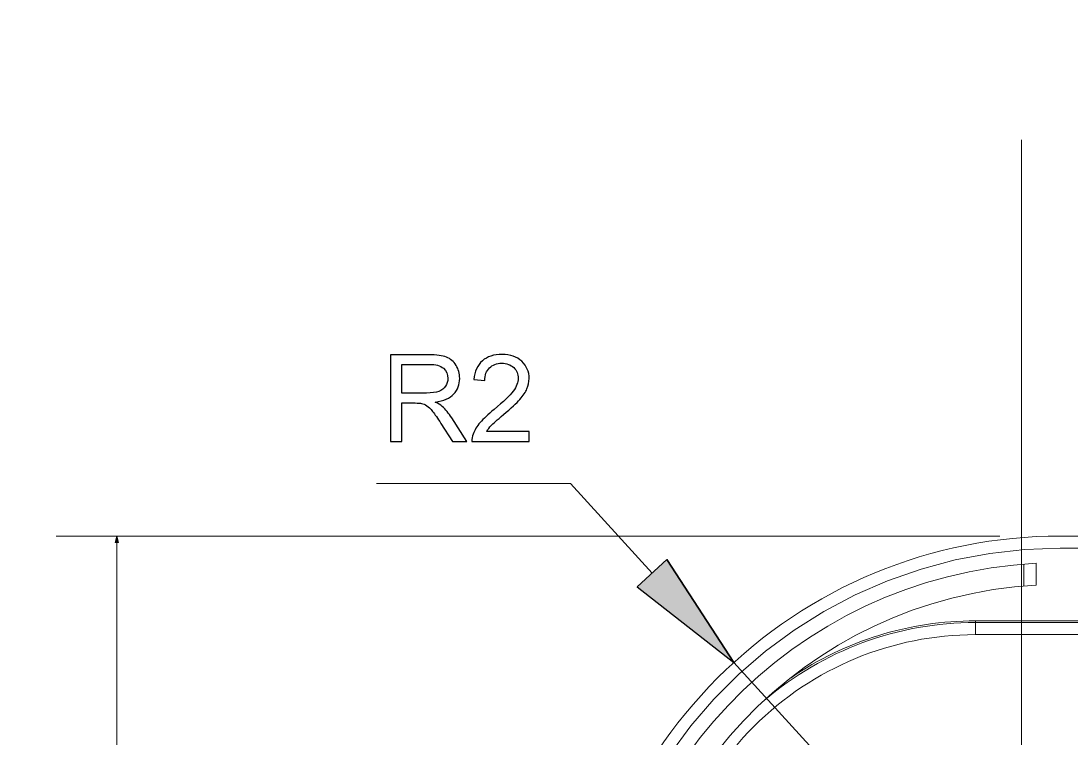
# Model space of a CAD drawing. Header units: millimetres. Extents: x -672 to 672, y -225 to 223.
# Drawn here: x -109.75 to -66.41, y -43.86 to -14.22 of the extents above; entities that cross this region are included whole.
import ezdxf

# ---------------------------------------------------------------- set-up
doc = ezdxf.new("R2010")
doc.units = ezdxf.units.MM
doc.header["$MEASUREMENT"] = 0
doc.layers.add('layer 1', color=7, linetype='Continuous')

msp = doc.modelspace()

# ---------------------------------------------------------------- hatches: boundary and pattern name
at = {"layer": 'layer 1', "true_color": 0xff0000}
h = msp.add_hatch(color=1, dxfattribs=at)
edge = h.paths.add_edge_path()
edge.add_spline(control_points=[(-105.7248, -35.7473), (-105.7248, -35.7473), (-105.7963, -35.4807), (-105.7963, -35.4807), (-105.7963, -35.4807), (-105.8677, -35.7473), (-105.8677, -35.7473), (-105.8677, -35.7473), (-105.7248, -35.7473), (-105.7248, -35.7473)], knot_values=[0, 0, 0, 0, 0.3333333, 0.3333333, 0.3333333, 0.6666667, 0.6666667, 0.6666667, 1, 1, 1, 1], degree=3, periodic=1)
at = {"layer": 'layer 1', "true_color": 0x00ff00}
h = msp.add_hatch(color=3, dxfattribs=at)
edge = h.paths.add_edge_path()
edge.add_spline(control_points=[(-80.3376, -40.7059), (-80.3376, -40.7059), (-84.3232, -37.5739), (-84.3232, -37.5739), (-84.3232, -37.5739), (-83.0919, -36.4506), (-83.0919, -36.4506), (-83.0919, -36.4506), (-80.3376, -40.7059), (-80.3376, -40.7059)], knot_values=[0, 0, 0, 0, 0.5, 0.5, 0.5, 1, 1, 1, 6.0688999, 6.0688999, 6.0688999, 6.0688999], degree=3, periodic=1)
h = msp.add_hatch(color=3, dxfattribs=at)
edge = h.paths.add_edge_path()
edge.add_spline(control_points=[(-83.0919, -36.4506), (-83.0919, -36.4506), (-80.3376, -40.7059), (-80.3376, -40.7059), (-80.3376, -40.7059), (-83.0919, -36.4506), (-83.0919, -36.4506)], knot_values=[0, 0, 0, 0, 0.5, 0.5, 0.5, 1, 1, 1, 1], degree=3, periodic=1)
at = {"layer": 'layer 1', "true_color": 0x000000}
h = msp.add_hatch(color=18, dxfattribs=at)
edge = h.paths.add_edge_path()
edge.add_spline(control_points=[(-80.3276, -40.7059), (-80.3276, -40.7004), (-80.3321, -40.6959), (-80.3376, -40.6959), (-80.3431, -40.6959), (-80.3476, -40.7004), (-80.3476, -40.7059), (-80.3476, -40.7115), (-80.3431, -40.7159), (-80.3376, -40.7159), (-80.3321, -40.7159), (-80.3276, -40.7115), (-80.3276, -40.7059)], knot_values=[0, 0, 0, 0, 0.25, 0.25, 0.25, 0.5, 0.5, 0.5, 0.75, 0.75, 0.75, 1, 1, 1, 1], degree=3, periodic=1)

# ---------------------------------------------------------------- linework, layer by layer
at = {"layer": 'layer 1', "lineweight": 40}
msp.add_open_spline([(123.1599, 207.75), (123.1599, 207.75), (-161.8401, 207.75), (-161.8401, 207.75), (-161.8401, 207.75), (-161.8401, -207.75), (-161.8401, -207.75), (-161.8401, -207.75), (123.1599, -207.75), (123.1599, -207.75), (123.1599, -207.75), (123.1599, 207.75), (123.1599, 207.75)], degree=3, knots=[0, 0, 0, 0, 0.25, 0.25, 0.25, 0.5, 0.5, 0.5, 0.75, 0.75, 0.75, 1, 1, 1, 1], dxfattribs=at)
at = {"layer": 'layer 1', "lineweight": 9}
for points, knots in [([(-68.4578, -48.9807), (-68.4578, -46.8268), (-70.2039, -45.0807), (-72.3578, -45.0807), (-74.5117, -45.0807), (-76.2578, -46.8268), (-76.2578, -48.9807), (-76.2578, -51.1346), (-74.5117, -52.8807), (-72.3578, -52.8807), (-70.2039, -52.8807), (-68.4578, -51.1347), (-68.4578, -48.9808), (-68.4578, 54.4064), (-68.4578, -152.3679), (-68.4578, -48.9807)], [0, 0, 0, 0, 0.25, 0.25, 0.25, 0.5, 0.5, 0.5, 0.75, 0.75, 0.75, 1, 1, 1, 1.0001, 1.0001, 1.0001, 1.0001]), ([(-68.4578, -121.9807), (-68.4578, -119.8268), (-70.2039, -118.0807), (-72.3578, -118.0807), (-74.5117, -118.0807), (-76.2578, -119.8268), (-76.2578, -121.9807), (-76.2578, -124.1346), (-74.5117, -125.8807), (-72.3578, -125.8807), (-70.2039, -125.8807), (-68.4578, -124.1347), (-68.4578, -121.9808), (-68.4578, -18.5936), (-68.4578, -225.3679), (-68.4578, -121.9807)], [0, 0, 0, 0, 0.25, 0.25, 0.25, 0.5, 0.5, 0.5, 0.75, 0.75, 0.75, 1, 1, 1, 1.0001, 1.0001, 1.0001, 1.0001]), ([(-66.8578, -35.4807), (-72.1621, -35.4807), (-77.2492, -37.5879), (-80.9999, -41.3386), (-84.7507, -45.0893), (-86.8578, -50.1764), (-86.8578, -55.4807)], [0, 0, 0, 0, 0.5, 0.5, 0.5, 1, 1, 1, 1]), ([(-66.8578, -35.9807), (-66.8578, -35.9807), (-68.3124, -36.0351), (-68.3124, -36.0351), (-68.3124, -36.0351), (-69.7607, -36.1981), (-69.7607, -36.1981), (-69.7607, -36.1981), (-71.1937, -36.4689), (-71.1937, -36.4689), (-71.1937, -36.4689), (-72.6037, -36.8466), (-72.6037, -36.8466), (-72.6037, -36.8466), (-73.9814, -37.3285), (-73.9814, -37.3285), (-73.9814, -37.3285), (-75.3199, -37.9126), (-75.3199, -37.9126), (-75.3199, -37.9126), (-76.61, -38.5946), (-76.61, -38.5946), (-76.61, -38.5946), (-77.8458, -39.3713), (-77.8458, -39.3713), (-77.8458, -39.3713), (-79.0179, -40.2368), (-79.0179, -40.2368), (-79.0179, -40.2368), (-80.1222, -41.1872), (-80.1222, -41.1872), (-80.1222, -41.1872), (-81.1513, -42.2163), (-81.1513, -42.2163), (-81.1513, -42.2163), (-82.1018, -43.3206), (-82.1018, -43.3206), (-82.1018, -43.3206), (-82.9672, -44.4928), (-82.9672, -44.4928), (-82.9672, -44.4928), (-83.7439, -45.7285), (-83.7439, -45.7285), (-83.7439, -45.7285), (-84.426, -47.0186), (-84.426, -47.0186), (-84.426, -47.0186), (-85.0101, -48.3572), (-85.0101, -48.3572), (-85.0101, -48.3572), (-85.4919, -49.7348), (-85.4919, -49.7348), (-85.4919, -49.7348), (-85.8696, -51.1449), (-85.8696, -51.1449), (-85.8696, -51.1449), (-86.1405, -52.5778), (-86.1405, -52.5778), (-86.1405, -52.5778), (-86.3034, -54.0261), (-86.3034, -54.0261), (-86.3034, -54.0261), (-86.3578, -55.4807), (-86.3578, -55.4807)], [0, 0, 0, 0, 0.047619, 0.047619, 0.047619, 0.0952381, 0.0952381, 0.0952381, 0.1428571, 0.1428571, 0.1428571, 0.1904762, 0.1904762, 0.1904762, 0.2380952, 0.2380952, 0.2380952, 0.2857143, 0.2857143, 0.2857143, 0.3333333, 0.3333333, 0.3333333, 0.3809524, 0.3809524, 0.3809524, 0.4285714, 0.4285714, 0.4285714, 0.4761905, 0.4761905, 0.4761905, 0.5238095, 0.5238095, 0.5238095, 0.5714286, 0.5714286, 0.5714286, 0.6190476, 0.6190476, 0.6190476, 0.6666667, 0.6666667, 0.6666667, 0.7142857, 0.7142857, 0.7142857, 0.7619048, 0.7619048, 0.7619048, 0.8095238, 0.8095238, 0.8095238, 0.8571429, 0.8571429, 0.8571429, 0.9047619, 0.9047619, 0.9047619, 0.952381, 0.952381, 0.952381, 1, 1, 1, 1]), ([(-80.3276, -40.7059), (-80.3276, -40.7004), (-80.3321, -40.6959), (-80.3376, -40.6959), (-80.3431, -40.6959), (-80.3476, -40.7004), (-80.3476, -40.7059), (-80.3476, -40.7115), (-80.3431, -40.7159), (-80.3376, -40.7159), (-80.3321, -40.7159), (-80.3276, -40.7115), (-80.3276, -40.7059)], [0, 0, 0, 0, 0.25, 0.25, 0.25, 0.5, 0.5, 0.5, 0.75, 0.75, 0.75, 1, 1, 1, 1])]:
    msp.add_open_spline(points, degree=3, knots=knots, dxfattribs=at)
at = {"layer": 'layer 1', "color": 3}
for points, knots in [([(-94.5062, -31.58), (-94.5062, -31.58), (-94.5062, -28), (-94.5062, -28), (-94.5062, -28), (-92.9195, -28), (-92.9195, -28), (-92.6004, -28), (-92.3579, -28.0325), (-92.192, -28.0967), (-92.0262, -28.1608), (-91.8937, -28.2742), (-91.7945, -28.4367), (-91.6954, -28.5992), (-91.6462, -28.7792), (-91.6462, -28.9758), (-91.6462, -29.23), (-91.7287, -29.4442), (-91.8929, -29.6183), (-92.057, -29.7925), (-92.3104, -29.9025), (-92.6537, -29.95), (-92.5279, -30.01), (-92.4329, -30.07), (-92.3679, -30.1283), (-92.2295, -30.255), (-92.0987, -30.4142), (-91.9762, -30.605), (-91.9762, -30.605), (-91.357, -31.58), (-91.357, -31.58), (-91.357, -31.58), (-91.9487, -31.58), (-91.9487, -31.58), (-91.9487, -31.58), (-92.422, -30.835), (-92.422, -30.835), (-92.5595, -30.6192), (-92.6737, -30.455), (-92.7629, -30.3408), (-92.8529, -30.2267), (-92.9329, -30.1475), (-93.0037, -30.1017), (-93.0737, -30.0567), (-93.1462, -30.025), (-93.2195, -30.0067), (-93.2729, -29.9958), (-93.3604, -29.99), (-93.4829, -29.99), (-93.4829, -29.99), (-94.0312, -29.99), (-94.0312, -29.99), (-94.0312, -29.99), (-94.0312, -31.58), (-94.0312, -31.58), (-94.0312, -31.58), (-94.5062, -31.58), (-94.5062, -31.58)], [0, 0, 0, 0, 0.0526316, 0.0526316, 0.0526316, 0.1052632, 0.1052632, 0.1052632, 0.1578947, 0.1578947, 0.1578947, 0.2105263, 0.2105263, 0.2105263, 0.2631579, 0.2631579, 0.2631579, 0.3157895, 0.3157895, 0.3157895, 0.3684211, 0.3684211, 0.3684211, 0.4210526, 0.4210526, 0.4210526, 0.4736842, 0.4736842, 0.4736842, 0.5263158, 0.5263158, 0.5263158, 0.5789474, 0.5789474, 0.5789474, 0.6315789, 0.6315789, 0.6315789, 0.6842105, 0.6842105, 0.6842105, 0.7368421, 0.7368421, 0.7368421, 0.7894737, 0.7894737, 0.7894737, 0.8421053, 0.8421053, 0.8421053, 0.8947368, 0.8947368, 0.8947368, 0.9473684, 0.9473684, 0.9473684, 1, 1, 1, 1]), ([(-88.7754, -31.16), (-88.7754, -31.16), (-88.7754, -31.58), (-88.7754, -31.58), (-88.7754, -31.58), (-91.1454, -31.58), (-91.1454, -31.58), (-91.1487, -31.4742), (-91.1312, -31.3725), (-91.0937, -31.2742), (-91.0329, -31.1133), (-90.9354, -30.9542), (-90.8012, -30.7983), (-90.6671, -30.6425), (-90.4754, -30.4625), (-90.2262, -30.2583), (-89.8387, -29.9392), (-89.5754, -29.6867), (-89.4379, -29.5), (-89.2996, -29.3133), (-89.2304, -29.1367), (-89.2304, -28.97), (-89.2304, -28.7958), (-89.2929, -28.6492), (-89.4179, -28.5292), (-89.5429, -28.41), (-89.7062, -28.35), (-89.9071, -28.35), (-90.1196, -28.35), (-90.2896, -28.4133), (-90.4171, -28.54), (-90.5446, -28.6658), (-90.6087, -28.8408), (-90.6104, -29.065), (-90.6104, -29.065), (-91.0604, -29.02), (-91.0604, -29.02), (-91.0296, -28.6833), (-90.9129, -28.4267), (-90.7112, -28.25), (-90.5087, -28.0733), (-90.2379, -27.985), (-89.8971, -27.985), (-89.5537, -27.985), (-89.2812, -28.08), (-89.0812, -28.2708), (-88.8804, -28.4617), (-88.7804, -28.6983), (-88.7804, -28.98), (-88.7804, -29.1233), (-88.8096, -29.2642), (-88.8687, -29.4025), (-88.9271, -29.5417), (-89.0246, -29.6875), (-89.1604, -29.8408), (-89.2971, -29.9933), (-89.5229, -30.2042), (-89.8379, -30.4708), (-90.1021, -30.6925), (-90.2721, -30.8425), (-90.3471, -30.9217), (-90.4221, -31.0008), (-90.4837, -31.08), (-90.5329, -31.16), (-90.5329, -31.16), (-88.7754, -31.16), (-88.7754, -31.16)], [0, 0, 0, 0, 0.0454545, 0.0454545, 0.0454545, 0.0909091, 0.0909091, 0.0909091, 0.1363636, 0.1363636, 0.1363636, 0.1818182, 0.1818182, 0.1818182, 0.2272727, 0.2272727, 0.2272727, 0.2727273, 0.2727273, 0.2727273, 0.3181818, 0.3181818, 0.3181818, 0.3636364, 0.3636364, 0.3636364, 0.4090909, 0.4090909, 0.4090909, 0.4545455, 0.4545455, 0.4545455, 0.5, 0.5, 0.5, 0.5454545, 0.5454545, 0.5454545, 0.5909091, 0.5909091, 0.5909091, 0.6363636, 0.6363636, 0.6363636, 0.6818182, 0.6818182, 0.6818182, 0.7272727, 0.7272727, 0.7272727, 0.7727273, 0.7727273, 0.7727273, 0.8181818, 0.8181818, 0.8181818, 0.8636364, 0.8636364, 0.8636364, 0.9090909, 0.9090909, 0.9090909, 0.9545455, 0.9545455, 0.9545455, 1, 1, 1, 1]), ([(-94.0312, -29.58), (-94.0312, -29.58), (-93.0145, -29.58), (-93.0145, -29.58), (-92.7979, -29.58), (-92.6295, -29.5575), (-92.5079, -29.5125), (-92.3862, -29.4683), (-92.2937, -29.3967), (-92.2312, -29.2975), (-92.1679, -29.1992), (-92.1362, -29.0925), (-92.1362, -28.9767), (-92.1362, -28.8075), (-92.197, -28.6675), (-92.3195, -28.5583), (-92.442, -28.4492), (-92.6354, -28.395), (-92.8995, -28.395), (-92.8995, -28.395), (-94.0312, -28.395), (-94.0312, -28.395), (-94.0312, -28.395), (-94.0312, -29.58), (-94.0312, -29.58)], [0, 0, 0, 0, 0.125, 0.125, 0.125, 0.25, 0.25, 0.25, 0.375, 0.375, 0.375, 0.5, 0.5, 0.5, 0.625, 0.625, 0.625, 0.75, 0.75, 0.75, 0.875, 0.875, 0.875, 1, 1, 1, 1]), ([(-80.3376, -40.7059), (-80.3376, -40.7059), (-84.3232, -37.5739), (-84.3232, -37.5739), (-84.3232, -37.5739), (-83.0919, -36.4506), (-83.0919, -36.4506), (-83.0919, -36.4506), (-80.3376, -40.7059), (-80.3376, -40.7059)], [0, 0, 0, 0, 0.5, 0.5, 0.5, 1, 1, 1, 6.0688999, 6.0688999, 6.0688999, 6.0688999]), ([(-83.0919, -36.4506), (-83.0919, -36.4506), (-80.3376, -40.7059), (-80.3376, -40.7059), (-80.3376, -40.7059), (-83.0919, -36.4506), (-83.0919, -36.4506)], [0, 0, 0, 0, 0.5, 0.5, 0.5, 1, 1, 1, 1])]:
    msp.add_open_spline(points, degree=3, knots=knots, dxfattribs=at)
at = {"layer": 'layer 1', "color": 1, "lineweight": 0}
for points in [[(-95.0834, -33.3185), (-95.0834, -33.3185), (-87.0775, -33.3185), (-87.0775, -33.3185)], [(-87.0775, -33.3185), (-87.0775, -33.3185), (-83.7076, -37.0122), (-83.7076, -37.0122)], [(-69.3578, -35.4807), (-69.3578, -35.4807), (-108.2963, -35.4807), (-108.2963, -35.4807)], [(-105.7963, -80.531), (-105.7963, -80.531), (-105.7963, -35.4807), (-105.7963, -35.4807)]]:
    msp.add_open_spline(points, degree=3, dxfattribs=at)
msp.add_open_spline([(-105.7248, -35.7473), (-105.7248, -35.7473), (-105.7963, -35.4807), (-105.7963, -35.4807), (-105.7963, -35.4807), (-105.8677, -35.7473), (-105.8677, -35.7473), (-105.8677, -35.7473), (-105.7248, -35.7473), (-105.7248, -35.7473)], degree=3, knots=[0, 0, 0, 0, 0.3333333, 0.3333333, 0.3333333, 0.6666667, 0.6666667, 0.6666667, 1, 1, 1, 1], dxfattribs=at)
at = {"layer": 'layer 1', "lineweight": 9}
for points in [[(43.1422, -35.4807), (43.1422, -35.4807), (-66.8578, -35.4807), (-66.8578, -35.4807)], [(-66.8578, -35.9807), (-66.8578, -35.9807), (43.1422, -35.9807), (43.1422, -35.9807)], [(-67.8578, -36.6072), (-77.8933, -37.1389), (-85.7578, -45.4312), (-85.7578, -55.4807)], [(-67.8578, -37.5085), (-67.8578, -37.5085), (-67.8578, -36.6072), (-67.8578, -36.6072)], [(-67.8578, -37.5085), (-77.3957, -38.0392), (-84.8578, -45.9281), (-84.8578, -55.4807)], [(-70.3578, -38.9807), (-73.073, -38.9807), (-75.7251, -39.7995), (-77.9678, -41.3301)], [(46.6422, -38.9807), (46.6422, -38.9807), (-70.3578, -38.9807), (-70.3578, -38.9807)]]:
    msp.add_open_spline(points, degree=3, dxfattribs=at)
at = {"layer": 'layer 1', "color": 3, "lineweight": 20}
for points, knots in [([(-80.3376, -40.7059), (-80.3376, -40.7059), (-84.3232, -37.5739), (-84.3232, -37.5739), (-84.3232, -37.5739), (-83.0919, -36.4506), (-83.0919, -36.4506)], [0, 0, 0, 0, 0.5, 0.5, 0.5, 1, 1, 1, 1]), ([(-83.0919, -36.4506), (-83.0919, -36.4506), (-80.3376, -40.7059), (-80.3376, -40.7059), (-80.3376, -40.7059), (-83.0919, -36.4506), (-83.0919, -36.4506)], [0, 0, 0, 0, 1, 1, 1, 6.0688999, 6.0688999, 6.0688999, 6.0688999])]:
    msp.add_open_spline(points, degree=3, knots=knots, dxfattribs=at)
at = {"layer": 'layer 1', "color": 9, "lineweight": 9}
for points in [[(-68.3578, -37.5434), (-68.3578, -37.5434), (-68.3578, -36.6404), (-68.3578, -36.6404)], [(-70.3578, -39.5509), (-70.3578, -39.5509), (-70.3578, -38.9807), (-70.3578, -38.9807)], [(-70.3578, -39.0512), (-73.5527, -39.0512), (-76.643, -40.1902), (-79.0737, -42.2638)], [(-70.3578, -39.0512), (-70.3578, -39.0512), (46.6422, -39.0512), (46.6422, -39.0512)], [(-70.3578, -39.5509), (-70.3578, -39.5509), (46.6422, -39.5509), (46.6422, -39.5509)]]:
    msp.add_open_spline(points, degree=3, dxfattribs=at)
msp.add_open_spline([(-70.3578, -39.5509), (-73.787, -39.5509), (-77.0758, -40.9131), (-79.5006, -43.338), (-81.9254, -45.7628), (-83.2877, -49.0515), (-83.2877, -52.4807)], degree=3, knots=[0, 0, 0, 0, 0.5, 0.5, 0.5, 1, 1, 1, 1], dxfattribs=at)
at = {"layer": 'layer 1', "color": 3, "lineweight": 0}
msp.add_open_spline([(-66.8578, -55.4807), (-66.8578, -55.4807), (-80.3376, -40.7059), (-80.3376, -40.7059)], degree=3, dxfattribs=at)

doc.saveas('drawing.dxf')
